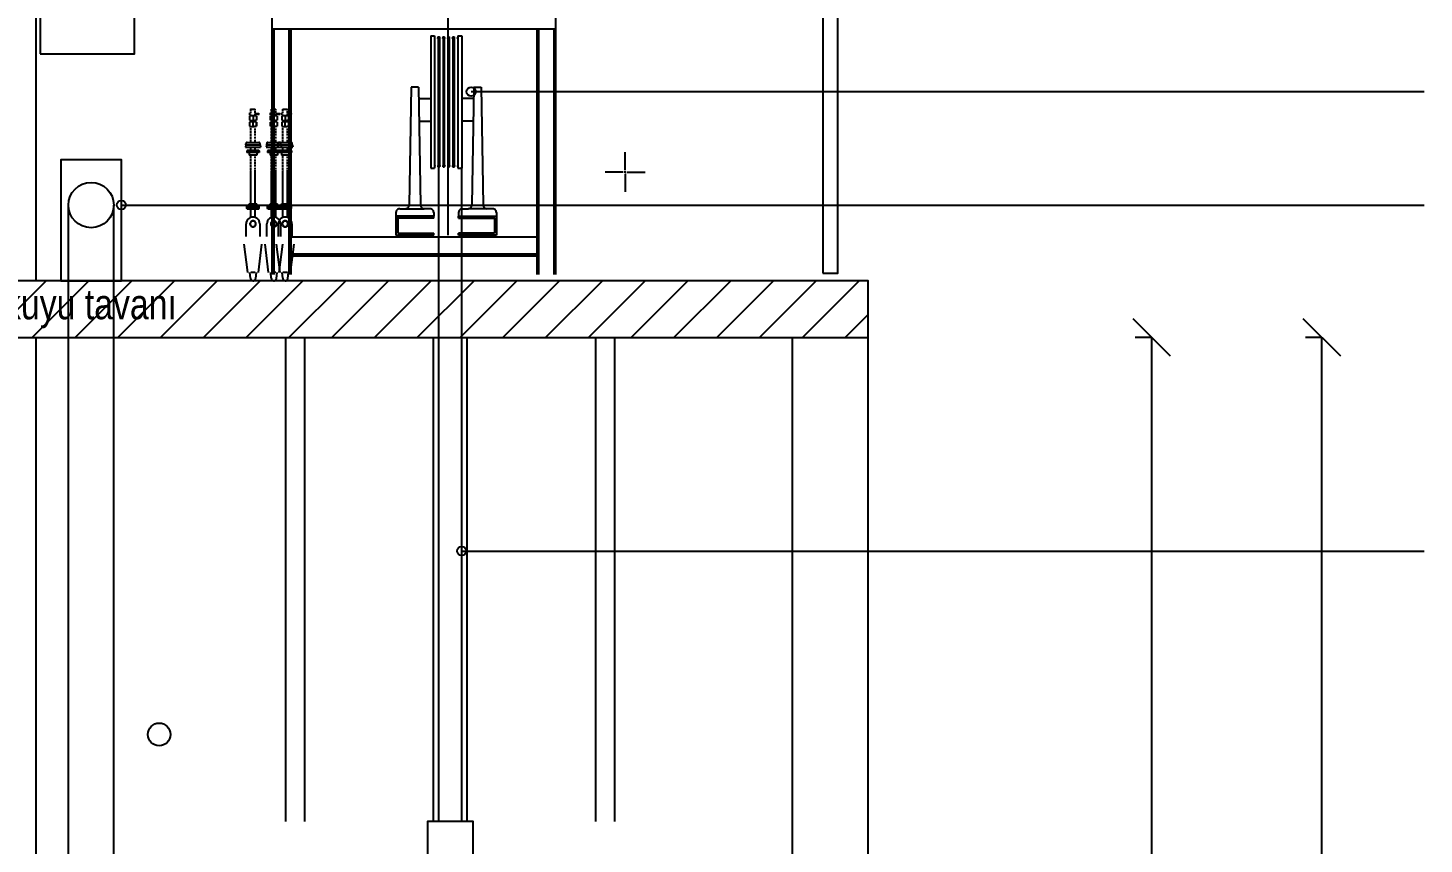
# Model space of a CAD drawing. Header units: centimetres. Extents: x 0 to 14595, y -30 to 2970.
# Drawn here: x 9807.8 to 10177, y 2121 to 2336.9 of the extents above; entities that cross this region are included whole.
import ezdxf
from ezdxf.enums import TextEntityAlignment as Align

# ---------------------------------------------------------------- set-up
doc = ezdxf.new("R2010")
doc.units = ezdxf.units.CM
for name, color, linetype in [('ASN-DUVAR', 7, 'CONTINUOUS'), ('ASN-ELEKTRIK', 3, 'CONTINUOUS'), ('ASN-HALAT', 6, 'CONTINUOUS'), ('ASN-KAPI', 3, 'CONTINUOUS'), ('ASN-KOT', 2, 'CONTINUOUS'), ('ASN-MOTOR', 6, 'CONTINUOUS'), ('ASN-OLCU', 3, 'CONTINUOUS'), ('ASN-RAY', 1, 'CONTINUOUS'), ('ASN-TARAMA', 8, 'CONTINUOUS'), ('ASN-YAZI', 4, 'CONTINUOUS')]:
    doc.layers.add(name, color=color, linetype=linetype)
doc.styles.get("Standard").update_dxf_attribs({"font": 'arial.ttf', "width": 0.8})

msp = doc.modelspace()

# ---------------------------------------------------------------- linework, layer by layer
at = {"layer": 'ASN-DUVAR'}
for p, q in [((9810, 2270), (9810, 2490)), ((9810, 505), (9810, 2255)), ((10010, 2065), (10010, 2255)), ((10030, 2065), (10030, 2255))]:
    msp.add_line(p, q, dxfattribs=at)
msp.add_lwpolyline([(9790, 2255), (10030, 2255), (10030, 2270), (9790, 2270)], close=True, dxfattribs=at)
at = {"layer": 'ASN-ELEKTRIK'}
msp.add_lwpolyline([(9811, 2330), (9836, 2330), (9836, 2460), (9811, 2460)], close=True, dxfattribs=at)
at = {"layer": 'ASN-HALAT'}
for p, q in [((9916.5, 2127), (9916.5, 2300)), ((9922.5, 2127), (9922.5, 2300)), ((9818.5, 545), (9818.5, 2290)), ((9830.5, 545), (9830.5, 2290))]:
    msp.add_line(p, q, dxfattribs=at)
msp.add_lwpolyline([(9913.5, 2115), (9925.5, 2115), (9925.5, 2127), (9913.5, 2127)], close=True, dxfattribs=at)
at = {"layer": 'ASN-KAPI'}
msp.add_lwpolyline([(10018, 2272), (10022, 2272), (10022, 2468), (10018, 2468)], close=True, dxfattribs=at)
at = {"layer": 'ASN-MOTOR'}
for p, q in [((9918.8, 2352.48), (9918.8, 2282.01)), ((9872.42, 2271.61), (9872.42, 2341.61)), ((9947.42, 2271.61), (9947.42, 2341.61)), ((9872.42, 2336.61), (9947.42, 2336.61)), ((9872.92, 2271.61), (9872.92, 2336.61)), ((9876.92, 2271.61), (9876.92, 2336.61)), ((9877.42, 2271.61), (9877.42, 2336.61)), ((9914.3, 2334.78), (9914.3, 2299.78)), ((9914.3, 2334.78), (9915.3, 2334.78)), ((9915.3, 2334.78), (9915.3, 2299.78)), ((9915.3, 2334.48), (9915.37, 2334.37)), ((9915.4, 2334.08), (9915.4, 2334.26)), ((9916.2, 2334.08), (9916.2, 2334.26)), ((9916.3, 2334.48), (9916.23, 2334.37)), ((9916.3, 2334.48), (9916.3, 2300.08)), ((9916.3, 2334.48), (9916.6, 2334.48)), ((9916.6, 2334.48), (9916.6, 2300.08)), ((9916.6, 2334.48), (9916.67, 2334.37)), ((9916.7, 2334.08), (9916.7, 2334.26)), ((9917.5, 2334.08), (9917.5, 2334.26)), ((9917.6, 2334.48), (9917.53, 2334.37)), ((9917.6, 2334.48), (9917.6, 2300.08)), ((9917.6, 2334.48), (9917.9, 2334.48)), ((9917.9, 2334.48), (9917.9, 2300.08)), ((9917.9, 2334.48), (9917.97, 2334.37)), ((9918, 2334.08), (9918, 2334.26)), ((9918.8, 2334.08), (9918.8, 2334.26)), ((9918.9, 2334.48), (9918.83, 2334.37)), ((9918.9, 2334.48), (9918.9, 2300.08)), ((9918.9, 2334.48), (9919.2, 2334.48)), ((9919.2, 2300.08), (9919.2, 2334.48)), ((9919.2, 2334.48), (9919.2, 2300.08)), ((9919.2, 2334.48), (9919.27, 2334.37)), ((9919.3, 2334.08), (9919.3, 2334.26)), ((9920.1, 2334.08), (9920.1, 2334.26)), ((9920.2, 2334.48), (9920.13, 2334.37)), ((9920.2, 2334.48), (9920.2, 2300.08)), ((9920.2, 2334.48), (9920.5, 2334.48)), ((9920.5, 2334.48), (9920.5, 2300.08)), ((9920.5, 2334.48), (9920.57, 2334.37)), ((9920.6, 2334.08), (9920.6, 2334.26)), ((9921.4, 2334.08), (9921.4, 2334.26)), ((9921.5, 2334.48), (9921.43, 2334.37)), ((9921.5, 2334.78), (9921.5, 2299.78)), ((9921.5, 2334.78), (9922.5, 2334.78)), ((9922.5, 2334.78), (9922.5, 2299.78)), ((9942.42, 2271.61), (9942.42, 2336.61)), ((9942.92, 2271.61), (9942.92, 2336.61)), ((9946.92, 2271.61), (9946.92, 2336.61)), ((9909.17, 2321.22), (9908.63, 2290.03)), ((9911.06, 2321.22), (9909.17, 2321.22)), ((9911.06, 2321.22), (9911.59, 2290.03)), ((9925.74, 2321.22), (9925.2, 2290.03)), ((9925.74, 2321.22), (9927.63, 2321.22)), ((9927.63, 2321.22), (9928.17, 2290.03)), ((9866.7, 2315.29), (9866.6, 2315.23)), ((9866.6, 2315.23), (9866.7, 2315.18)), ((9866.7, 2315.29), (9866.7, 2315.33)), ((9866.7, 2315.33), (9867.9, 2315.33)), ((9866.7, 2315.29), (9866.7, 2315.18)), ((9866.7, 2315.09), (9866.7, 2315.18)), ((9866.7, 2314.89), (9866.7, 2314.98)), ((9867.9, 2315.19), (9867.9, 2315.33)), ((9867.9, 2314.99), (9867.9, 2315.07)), ((9872.19, 2315.29), (9872.09, 2315.23)), ((9872.09, 2315.23), (9872.19, 2315.18)), ((9872.19, 2315.29), (9872.19, 2315.33)), ((9872.19, 2315.33), (9873.39, 2315.33)), ((9872.19, 2315.29), (9872.19, 2315.18)), ((9872.19, 2315.09), (9872.19, 2315.18)), ((9872.19, 2314.89), (9872.19, 2314.98)), ((9873.39, 2315.19), (9873.39, 2315.33)), ((9873.39, 2314.99), (9873.39, 2315.07)), ((9875.22, 2315.29), (9875.12, 2315.23)), ((9875.12, 2315.23), (9875.22, 2315.18)), ((9875.22, 2315.29), (9875.22, 2315.33)), ((9875.22, 2315.33), (9876.42, 2315.33)), ((9875.22, 2315.29), (9875.22, 2315.18)), ((9875.22, 2315.09), (9875.22, 2315.18)), ((9875.22, 2314.89), (9875.22, 2314.98)), ((9876.42, 2315.19), (9876.42, 2315.33)), ((9876.42, 2314.99), (9876.42, 2315.07)), ((9911.35, 2318.22), (9914.3, 2318.22)), ((9925.45, 2318.22), (9922.5, 2318.22)), ((9866.19, 2314.22), (9866.63, 2314.22)), ((9866.19, 2314.22), (9866.63, 2314.22)), ((9866.19, 2314.22), (9866.62, 2314.22)), ((9866.19, 2314.04), (9866.62, 2314.04)), ((9866.38, 2311.92), (9866.38, 2310.86)), ((9866.4, 2313.52), (9866.4, 2312.46)), ((9866.88, 2313.6), (9866.41, 2313.6)), ((9866.41, 2313.6), (9866.41, 2313.6)), ((9866.41, 2313.6), (9866.41, 2313.6)), ((9866.41, 2312.38), (9866.41, 2312.38)), ((9866.41, 2312.38), (9866.88, 2312.38)), ((9866.41, 2312.38), (9866.41, 2312.38)), ((9866.81, 2312), (9866.41, 2312)), ((9866.41, 2312), (9866.41, 2312)), ((9866.42, 2313.52), (9866.42, 2312.46)), ((9866.7, 2314.69), (9866.7, 2314.78)), ((9866.7, 2314.49), (9866.7, 2314.58)), ((9866.7, 2314.29), (9866.7, 2314.38)), ((9866.7, 2313.89), (9866.7, 2313.98)), ((9866.7, 2313.69), (9866.7, 2313.78)), ((9866.7, 2312.29), (9866.7, 2312.38)), ((9866.7, 2312.09), (9866.7, 2312.18)), ((9867.71, 2312), (9866.81, 2312)), ((9867.78, 2313.6), (9866.88, 2313.6)), ((9866.88, 2312.38), (9867.78, 2312.38)), ((9867.24, 2311.92), (9867.24, 2310.86)), ((9867.34, 2313.52), (9867.34, 2312.46)), ((9868.21, 2312), (9867.71, 2312)), ((9868.21, 2313.6), (9867.78, 2313.6)), ((9868.21, 2312.38), (9867.78, 2312.38)), ((9867.89, 2314.22), (9868.63, 2314.22)), ((9867.89, 2314.22), (9868.88, 2314.22)), ((9867.9, 2314.79), (9867.9, 2314.87)), ((9867.9, 2314.59), (9867.9, 2314.67)), ((9867.9, 2314.39), (9867.9, 2314.47)), ((9867.9, 2314.22), (9867.9, 2314.27)), ((9867.9, 2314.22), (9868.66, 2314.22)), ((9867.9, 2313.99), (9867.9, 2314.04)), ((9867.9, 2314.04), (9868.91, 2314.04)), ((9867.9, 2313.79), (9867.9, 2313.87)), ((9867.9, 2313.6), (9867.9, 2313.67)), ((9867.9, 2312.19), (9867.9, 2312.27)), ((9867.9, 2312), (9867.9, 2312.07)), ((9868.18, 2311.92), (9868.18, 2310.86)), ((9868.21, 2313.6), (9868.21, 2313.6)), ((9868.21, 2312.38), (9868.21, 2312.38)), ((9868.21, 2312), (9868.21, 2312)), ((9868.21, 2312), (9868.21, 2312)), ((9868.22, 2313.52), (9868.22, 2312.46)), ((9868.24, 2311.92), (9868.24, 2310.86)), ((9868.94, 2314.05), (9868.94, 2314.2)), ((9871.69, 2314.22), (9872.12, 2314.22)), ((9871.69, 2314.22), (9872.12, 2314.22)), ((9871.69, 2314.22), (9872.12, 2314.22)), ((9871.69, 2314.04), (9872.11, 2314.04)), ((9871.87, 2311.92), (9871.87, 2310.86)), ((9871.89, 2313.52), (9871.89, 2312.46)), ((9871.91, 2312), (9871.9, 2312)), ((9872.37, 2313.6), (9871.91, 2313.6)), ((9871.91, 2313.6), (9871.91, 2313.6)), ((9871.91, 2313.6), (9871.91, 2313.6)), ((9871.91, 2312.38), (9871.91, 2312.38)), ((9871.91, 2312.38), (9872.37, 2312.38)), ((9871.91, 2312.38), (9871.91, 2312.38)), ((9872.31, 2312), (9871.91, 2312)), ((9871.92, 2313.52), (9871.92, 2312.46)), ((9872.19, 2314.69), (9872.19, 2314.78)), ((9872.19, 2314.49), (9872.19, 2314.58)), ((9872.19, 2314.29), (9872.19, 2314.38)), ((9872.19, 2313.89), (9872.19, 2313.98)), ((9872.19, 2313.69), (9872.19, 2313.78)), ((9872.19, 2312.29), (9872.19, 2312.38)), ((9872.19, 2312.09), (9872.19, 2312.18)), ((9873.2, 2312), (9872.31, 2312)), ((9873.27, 2313.6), (9872.37, 2313.6)), ((9872.37, 2312.38), (9873.27, 2312.38)), ((9872.74, 2311.92), (9872.74, 2310.86)), ((9872.83, 2313.52), (9872.83, 2312.46)), ((9873.7, 2312), (9873.2, 2312)), ((9873.71, 2313.6), (9873.27, 2313.6)), ((9873.71, 2312.38), (9873.27, 2312.38)), ((9873.39, 2314.79), (9873.39, 2314.87)), ((9873.39, 2314.59), (9873.39, 2314.67)), ((9873.39, 2314.39), (9873.39, 2314.47)), ((9873.39, 2314.22), (9873.39, 2314.27)), ((9873.39, 2314.22), (9874.12, 2314.22)), ((9873.39, 2314.22), (9874.37, 2314.22)), ((9873.39, 2314.22), (9874.15, 2314.22)), ((9873.39, 2313.99), (9873.39, 2314.04)), ((9873.39, 2314.04), (9874.4, 2314.04)), ((9873.39, 2313.79), (9873.39, 2313.87)), ((9873.39, 2313.6), (9873.39, 2313.67)), ((9873.39, 2312.19), (9873.39, 2312.27)), ((9873.39, 2312), (9873.39, 2312.07)), ((9873.67, 2311.92), (9873.67, 2310.86)), ((9873.71, 2312), (9873.7, 2312)), ((9873.71, 2313.6), (9873.71, 2313.6)), ((9873.71, 2312.38), (9873.71, 2312.38)), ((9873.71, 2312), (9873.71, 2312)), ((9873.72, 2313.52), (9873.72, 2312.46)), ((9873.74, 2311.92), (9873.74, 2310.86)), ((9874.44, 2314.05), (9874.44, 2314.2)), ((9874.71, 2314.22), (9875.15, 2314.22)), ((9874.71, 2314.22), (9875.15, 2314.22)), ((9874.71, 2314.22), (9875.14, 2314.22)), ((9874.71, 2314.04), (9875.13, 2314.04)), ((9874.9, 2311.92), (9874.9, 2310.86)), ((9874.92, 2313.52), (9874.92, 2312.46)), ((9875.4, 2313.6), (9874.93, 2313.6)), ((9874.93, 2313.6), (9874.93, 2313.6)), ((9874.93, 2313.6), (9874.93, 2313.6)), ((9874.93, 2312.38), (9874.93, 2312.38)), ((9874.93, 2312.38), (9875.4, 2312.38)), ((9874.93, 2312.38), (9874.93, 2312.38)), ((9875.33, 2312), (9874.93, 2312)), ((9874.93, 2312), (9874.93, 2312)), ((9874.94, 2313.52), (9874.94, 2312.46)), ((9875.22, 2314.69), (9875.22, 2314.78)), ((9875.22, 2314.49), (9875.22, 2314.58)), ((9875.22, 2314.29), (9875.22, 2314.38)), ((9875.22, 2313.89), (9875.22, 2313.98)), ((9875.22, 2313.69), (9875.22, 2313.78)), ((9875.22, 2312.29), (9875.22, 2312.38)), ((9875.22, 2312.09), (9875.22, 2312.18)), ((9876.23, 2312), (9875.33, 2312)), ((9876.3, 2313.6), (9875.4, 2313.6)), ((9875.4, 2312.38), (9876.3, 2312.38)), ((9875.76, 2311.92), (9875.76, 2310.86)), ((9875.85, 2313.52), (9875.85, 2312.46)), ((9876.73, 2312), (9876.23, 2312)), ((9876.73, 2313.6), (9876.3, 2313.6)), ((9876.73, 2312.38), (9876.3, 2312.38)), ((9876.41, 2314.22), (9877.15, 2314.22)), ((9876.41, 2314.22), (9877.4, 2314.22)), ((9876.41, 2314.22), (9877.17, 2314.22)), ((9876.41, 2314.04), (9877.42, 2314.04)), ((9876.42, 2314.79), (9876.42, 2314.87)), ((9876.42, 2314.59), (9876.42, 2314.67)), ((9876.42, 2314.39), (9876.42, 2314.47)), ((9876.42, 2314.22), (9876.42, 2314.27)), ((9876.42, 2313.99), (9876.42, 2314.04)), ((9876.42, 2313.79), (9876.42, 2313.87)), ((9876.42, 2313.6), (9876.42, 2313.67)), ((9876.42, 2312.19), (9876.42, 2312.27)), ((9876.42, 2312), (9876.42, 2312.07)), ((9876.69, 2311.92), (9876.69, 2310.86)), ((9876.73, 2313.6), (9876.73, 2313.6)), ((9876.73, 2312.38), (9876.73, 2312.38)), ((9876.73, 2312), (9876.73, 2312)), ((9876.73, 2312), (9876.73, 2312)), ((9876.74, 2313.52), (9876.74, 2312.46)), ((9876.76, 2311.92), (9876.76, 2310.86)), ((9877.46, 2314.05), (9877.46, 2314.2)), ((9911.45, 2312.22), (9914.3, 2312.22)), ((9925.34, 2312.22), (9922.5, 2312.22)), ((9866.41, 2310.78), (9866.81, 2310.78)), ((9866.41, 2310.78), (9866.41, 2310.78)), ((9866.7, 2310.69), (9866.7, 2310.78)), ((9866.7, 2310.49), (9866.7, 2310.58)), ((9866.7, 2310.29), (9866.7, 2310.38)), ((9866.7, 2310.09), (9866.7, 2310.18)), ((9866.7, 2309.89), (9866.7, 2309.98)), ((9866.7, 2309.69), (9866.7, 2309.78)), ((9866.7, 2309.49), (9866.7, 2309.58)), ((9866.7, 2309.29), (9866.7, 2309.38)), ((9866.7, 2309.09), (9866.7, 2309.18)), ((9866.7, 2308.89), (9866.7, 2308.98)), ((9866.7, 2308.69), (9866.7, 2308.78)), ((9866.7, 2308.49), (9866.7, 2308.58)), ((9866.7, 2308.29), (9866.7, 2308.38)), ((9866.7, 2308.09), (9866.7, 2308.18)), ((9866.7, 2307.89), (9866.7, 2307.98)), ((9866.7, 2307.69), (9866.7, 2307.78)), ((9866.7, 2307.49), (9866.7, 2307.58)), ((9866.81, 2310.78), (9867.71, 2310.78)), ((9868.21, 2310.78), (9867.71, 2310.78)), ((9867.9, 2310.59), (9867.9, 2310.67)), ((9867.9, 2310.39), (9867.9, 2310.47)), ((9867.9, 2310.19), (9867.9, 2310.27)), ((9867.9, 2309.99), (9867.9, 2310.07)), ((9867.9, 2309.79), (9867.9, 2309.87)), ((9867.9, 2309.59), (9867.9, 2309.67)), ((9867.9, 2309.39), (9867.9, 2309.47)), ((9867.9, 2309.19), (9867.9, 2309.27)), ((9867.9, 2308.99), (9867.9, 2309.07)), ((9867.9, 2308.79), (9867.9, 2308.87)), ((9867.9, 2308.59), (9867.9, 2308.67)), ((9867.9, 2308.39), (9867.9, 2308.47)), ((9867.9, 2308.19), (9867.9, 2308.27)), ((9867.9, 2307.99), (9867.9, 2308.07)), ((9867.9, 2307.79), (9867.9, 2307.87)), ((9867.9, 2307.59), (9867.9, 2307.67)), ((9868.21, 2310.78), (9868.21, 2310.78)), ((9868.21, 2310.78), (9868.21, 2310.78)), ((9871.91, 2310.78), (9871.9, 2310.78)), ((9871.91, 2310.78), (9872.31, 2310.78)), ((9872.19, 2310.69), (9872.19, 2310.78)), ((9872.19, 2310.49), (9872.19, 2310.58)), ((9872.19, 2310.29), (9872.19, 2310.38)), ((9872.19, 2310.09), (9872.19, 2310.18)), ((9872.19, 2309.89), (9872.19, 2309.98)), ((9872.19, 2309.69), (9872.19, 2309.78)), ((9872.19, 2309.49), (9872.19, 2309.58)), ((9872.19, 2309.29), (9872.19, 2309.38)), ((9872.19, 2309.09), (9872.19, 2309.18)), ((9872.19, 2308.89), (9872.19, 2308.98)), ((9872.19, 2308.69), (9872.19, 2308.78)), ((9872.19, 2308.49), (9872.19, 2308.58)), ((9872.19, 2308.29), (9872.19, 2308.38)), ((9872.19, 2308.09), (9872.19, 2308.18)), ((9872.19, 2307.89), (9872.19, 2307.98)), ((9872.19, 2307.69), (9872.19, 2307.78)), ((9872.19, 2307.49), (9872.19, 2307.58)), ((9872.31, 2310.78), (9873.2, 2310.78)), ((9873.7, 2310.78), (9873.2, 2310.78)), ((9873.39, 2310.59), (9873.39, 2310.67)), ((9873.39, 2310.39), (9873.39, 2310.47)), ((9873.39, 2310.19), (9873.39, 2310.27)), ((9873.39, 2309.99), (9873.39, 2310.07)), ((9873.39, 2309.79), (9873.39, 2309.87)), ((9873.39, 2309.59), (9873.39, 2309.67)), ((9873.39, 2309.39), (9873.39, 2309.47)), ((9873.39, 2309.19), (9873.39, 2309.27)), ((9873.39, 2308.99), (9873.39, 2309.07)), ((9873.39, 2308.79), (9873.39, 2308.87)), ((9873.39, 2308.59), (9873.39, 2308.67)), ((9873.39, 2308.39), (9873.39, 2308.47)), ((9873.39, 2308.19), (9873.39, 2308.27)), ((9873.39, 2307.99), (9873.39, 2308.07)), ((9873.39, 2307.79), (9873.39, 2307.87)), ((9873.39, 2307.59), (9873.39, 2307.67)), ((9873.7, 2310.78), (9873.71, 2310.78)), ((9873.71, 2310.78), (9873.71, 2310.78)), ((9874.93, 2310.78), (9875.33, 2310.78)), ((9874.93, 2310.78), (9874.93, 2310.78)), ((9875.22, 2310.69), (9875.22, 2310.78)), ((9875.22, 2310.49), (9875.22, 2310.58)), ((9875.22, 2310.29), (9875.22, 2310.38)), ((9875.22, 2310.09), (9875.22, 2310.18)), ((9875.22, 2309.89), (9875.22, 2309.98)), ((9875.22, 2309.69), (9875.22, 2309.78)), ((9875.22, 2309.49), (9875.22, 2309.58)), ((9875.22, 2309.29), (9875.22, 2309.38)), ((9875.22, 2309.09), (9875.22, 2309.18)), ((9875.22, 2308.89), (9875.22, 2308.98)), ((9875.22, 2308.69), (9875.22, 2308.78)), ((9875.22, 2308.49), (9875.22, 2308.58)), ((9875.22, 2308.29), (9875.22, 2308.38)), ((9875.22, 2308.09), (9875.22, 2308.18)), ((9875.22, 2307.89), (9875.22, 2307.98)), ((9875.22, 2307.69), (9875.22, 2307.78)), ((9875.22, 2307.49), (9875.22, 2307.58)), ((9875.33, 2310.78), (9876.23, 2310.78)), ((9876.73, 2310.78), (9876.23, 2310.78)), ((9876.42, 2310.59), (9876.42, 2310.67)), ((9876.42, 2310.39), (9876.42, 2310.47)), ((9876.42, 2310.19), (9876.42, 2310.27)), ((9876.42, 2309.99), (9876.42, 2310.07)), ((9876.42, 2309.79), (9876.42, 2309.87)), ((9876.42, 2309.59), (9876.42, 2309.67)), ((9876.42, 2309.39), (9876.42, 2309.47)), ((9876.42, 2309.19), (9876.42, 2309.27)), ((9876.42, 2308.99), (9876.42, 2309.07)), ((9876.42, 2308.79), (9876.42, 2308.87)), ((9876.42, 2308.59), (9876.42, 2308.67)), ((9876.42, 2308.39), (9876.42, 2308.47)), ((9876.42, 2308.19), (9876.42, 2308.27)), ((9876.42, 2307.99), (9876.42, 2308.07)), ((9876.42, 2307.79), (9876.42, 2307.87)), ((9876.42, 2307.59), (9876.42, 2307.67)), ((9876.73, 2310.78), (9876.73, 2310.78)), ((9876.73, 2310.78), (9876.73, 2310.78)), ((9865.44, 2305.93), (9865.31, 2305.28)), ((9865.31, 2305.28), (9869.15, 2305.28)), ((9865.44, 2305.93), (9865.44, 2306.23)), ((9865.44, 2305.93), (9869.03, 2305.93)), ((9865.76, 2304.47), (9865.66, 2304.37)), ((9865.7, 2304.37), (9865.66, 2304.37)), ((9865.66, 2304.37), (9865.66, 2303.87)), ((9865.7, 2303.87), (9865.66, 2303.87)), ((9868.96, 2304.37), (9865.7, 2304.37)), ((9868.96, 2303.87), (9865.7, 2303.87)), ((9865.8, 2304.47), (9865.76, 2304.47)), ((9865.79, 2306.58), (9868.71, 2306.58)), ((9868.86, 2304.47), (9865.8, 2304.47)), ((9866.31, 2303.87), (9866.31, 2303.22)), ((9866.7, 2307.29), (9866.7, 2307.38)), ((9866.7, 2307.09), (9866.7, 2307.18)), ((9866.7, 2306.89), (9866.7, 2306.98)), ((9866.7, 2306.69), (9866.7, 2306.78)), ((9866.7, 2305.09), (9866.7, 2305.18)), ((9866.7, 2304.89), (9866.7, 2304.98)), ((9866.7, 2304.69), (9866.7, 2304.78)), ((9866.7, 2304.49), (9866.7, 2304.58)), ((9867.9, 2307.39), (9867.9, 2307.47)), ((9867.9, 2307.19), (9867.9, 2307.27)), ((9867.9, 2306.99), (9867.9, 2307.07)), ((9867.9, 2306.79), (9867.9, 2306.87)), ((9867.9, 2306.59), (9867.9, 2306.67)), ((9867.9, 2305.19), (9867.9, 2305.27)), ((9867.9, 2304.99), (9867.9, 2305.07)), ((9867.9, 2304.79), (9867.9, 2304.87)), ((9867.9, 2304.59), (9867.9, 2304.67)), ((9867.9, 2304.47), (9867.9, 2304.47)), ((9868.31, 2303.87), (9868.31, 2303.22)), ((9868.71, 2306.58), (9868.84, 2306.58)), ((9868.86, 2304.47), (9868.96, 2304.37)), ((9868.96, 2304.37), (9868.96, 2303.87)), ((9869.03, 2305.93), (9869.19, 2305.93)), ((9869.15, 2305.28), (9869.31, 2305.28)), ((9869.19, 2305.93), (9869.19, 2306.23)), ((9869.19, 2305.93), (9869.31, 2305.28)), ((9870.93, 2305.93), (9870.81, 2305.28)), ((9870.81, 2305.28), (9874.64, 2305.28)), ((9870.93, 2305.93), (9870.93, 2306.23)), ((9870.93, 2305.93), (9874.53, 2305.93)), ((9871.26, 2304.47), (9871.16, 2304.37)), ((9871.2, 2304.37), (9871.16, 2304.37)), ((9871.16, 2304.37), (9871.16, 2303.87)), ((9871.2, 2303.87), (9871.16, 2303.87)), ((9874.46, 2304.37), (9871.2, 2304.37)), ((9874.46, 2303.87), (9871.2, 2303.87)), ((9871.3, 2304.47), (9871.26, 2304.47)), ((9871.28, 2306.58), (9874.2, 2306.58)), ((9874.36, 2304.47), (9871.3, 2304.47)), ((9871.81, 2303.87), (9871.81, 2303.22)), ((9872.19, 2307.29), (9872.19, 2307.38)), ((9872.19, 2307.09), (9872.19, 2307.18)), ((9872.19, 2306.89), (9872.19, 2306.98)), ((9872.19, 2306.69), (9872.19, 2306.78)), ((9872.19, 2305.09), (9872.19, 2305.18)), ((9872.19, 2304.89), (9872.19, 2304.98)), ((9872.19, 2304.69), (9872.19, 2304.78)), ((9872.19, 2304.49), (9872.19, 2304.58)), ((9873.39, 2307.39), (9873.39, 2307.47)), ((9873.39, 2307.19), (9873.39, 2307.27)), ((9873.39, 2306.99), (9873.39, 2307.07)), ((9873.39, 2306.79), (9873.39, 2306.87)), ((9873.39, 2306.59), (9873.39, 2306.67)), ((9873.39, 2305.19), (9873.39, 2305.27)), ((9873.39, 2304.99), (9873.39, 2305.07)), ((9873.39, 2304.79), (9873.39, 2304.87)), ((9873.39, 2304.59), (9873.39, 2304.67)), ((9873.39, 2304.47), (9873.39, 2304.47)), ((9873.81, 2303.87), (9873.81, 2303.22)), ((9873.95, 2305.93), (9873.83, 2305.28)), ((9873.83, 2305.28), (9877.66, 2305.28)), ((9873.95, 2305.93), (9873.95, 2306.23)), ((9873.95, 2305.93), (9877.55, 2305.93)), ((9874.28, 2304.47), (9874.18, 2304.37)), ((9874.22, 2304.37), (9874.18, 2304.37)), ((9874.18, 2304.37), (9874.18, 2303.87)), ((9874.22, 2303.87), (9874.18, 2303.87)), ((9874.2, 2306.58), (9874.33, 2306.58)), ((9877.48, 2304.37), (9874.22, 2304.37)), ((9877.48, 2303.87), (9874.22, 2303.87)), ((9874.32, 2304.47), (9874.28, 2304.47)), ((9874.3, 2306.58), (9877.23, 2306.58)), ((9877.38, 2304.47), (9874.32, 2304.47)), ((9874.36, 2304.47), (9874.46, 2304.37)), ((9874.46, 2304.37), (9874.46, 2303.87)), ((9874.53, 2305.93), (9874.68, 2305.93)), ((9874.64, 2305.28), (9874.81, 2305.28)), ((9874.68, 2305.93), (9874.68, 2306.23)), ((9874.68, 2305.93), (9874.81, 2305.28)), ((9874.83, 2303.87), (9874.83, 2303.22)), ((9875.22, 2307.29), (9875.22, 2307.38)), ((9875.22, 2307.09), (9875.22, 2307.18)), ((9875.22, 2306.89), (9875.22, 2306.98)), ((9875.22, 2306.69), (9875.22, 2306.78)), ((9875.22, 2305.09), (9875.22, 2305.18)), ((9875.22, 2304.89), (9875.22, 2304.98)), ((9875.22, 2304.69), (9875.22, 2304.78)), ((9875.22, 2304.49), (9875.22, 2304.58)), ((9876.42, 2307.39), (9876.42, 2307.47)), ((9876.42, 2307.19), (9876.42, 2307.27)), ((9876.42, 2306.99), (9876.42, 2307.07)), ((9876.42, 2306.79), (9876.42, 2306.87)), ((9876.42, 2306.59), (9876.42, 2306.67)), ((9876.42, 2305.19), (9876.42, 2305.27)), ((9876.42, 2304.99), (9876.42, 2305.07)), ((9876.42, 2304.79), (9876.42, 2304.87)), ((9876.42, 2304.59), (9876.42, 2304.67)), ((9876.42, 2304.47), (9876.42, 2304.47)), ((9876.83, 2303.87), (9876.83, 2303.22)), ((9877.23, 2306.58), (9877.35, 2306.58)), ((9877.38, 2304.47), (9877.48, 2304.37)), ((9877.48, 2304.37), (9877.48, 2303.87)), ((9877.55, 2305.93), (9877.7, 2305.93)), ((9877.66, 2305.28), (9877.83, 2305.28)), ((9877.7, 2305.93), (9877.7, 2306.23)), ((9877.7, 2305.93), (9877.83, 2305.28)), ((9965.73, 2299.25), (9965.73, 2304)), ((9866.34, 2303.22), (9866.31, 2303.22)), ((9868.31, 2303.22), (9866.34, 2303.22)), ((9866.7, 2303.09), (9866.7, 2303.18)), ((9866.7, 2302.89), (9866.7, 2302.98)), ((9866.7, 2302.69), (9866.7, 2302.78)), ((9866.7, 2302.49), (9866.7, 2302.58)), ((9866.7, 2302.29), (9866.7, 2302.38)), ((9866.7, 2302.09), (9866.7, 2302.18)), ((9866.7, 2301.89), (9866.7, 2301.98)), ((9866.7, 2301.69), (9866.7, 2301.78)), ((9866.7, 2301.49), (9866.7, 2301.58)), ((9866.7, 2301.29), (9866.7, 2301.38)), ((9866.7, 2301.09), (9866.7, 2301.18)), ((9866.7, 2300.89), (9866.7, 2300.98)), ((9866.7, 2300.69), (9866.7, 2300.78)), ((9866.7, 2300.49), (9866.7, 2300.58)), ((9866.7, 2300.29), (9866.7, 2300.38)), ((9866.7, 2300.09), (9866.7, 2300.18)), ((9867.9, 2303.19), (9867.9, 2303.22)), ((9867.9, 2302.99), (9867.9, 2303.07)), ((9867.9, 2302.79), (9867.9, 2302.87)), ((9867.9, 2302.59), (9867.9, 2302.67)), ((9867.9, 2302.39), (9867.9, 2302.47)), ((9867.9, 2302.19), (9867.9, 2302.27)), ((9867.9, 2301.99), (9867.9, 2302.07)), ((9867.9, 2301.79), (9867.9, 2301.87)), ((9867.9, 2301.59), (9867.9, 2301.67)), ((9867.9, 2301.39), (9867.9, 2301.47)), ((9867.9, 2301.19), (9867.9, 2301.27)), ((9867.9, 2300.99), (9867.9, 2301.07)), ((9867.9, 2300.79), (9867.9, 2300.87)), ((9867.9, 2300.59), (9867.9, 2300.67)), ((9867.9, 2300.39), (9867.9, 2300.47)), ((9867.9, 2300.19), (9867.9, 2300.27)), ((9871.83, 2303.22), (9871.81, 2303.22)), ((9873.81, 2303.22), (9871.83, 2303.22)), ((9872.19, 2303.09), (9872.19, 2303.18)), ((9872.19, 2302.89), (9872.19, 2302.98)), ((9872.19, 2302.69), (9872.19, 2302.78)), ((9872.19, 2302.49), (9872.19, 2302.58)), ((9872.19, 2302.29), (9872.19, 2302.38)), ((9872.19, 2302.09), (9872.19, 2302.18)), ((9872.19, 2301.89), (9872.19, 2301.98)), ((9872.19, 2301.69), (9872.19, 2301.78)), ((9872.19, 2301.49), (9872.19, 2301.58)), ((9872.19, 2301.29), (9872.19, 2301.38)), ((9872.19, 2301.09), (9872.19, 2301.18)), ((9872.19, 2300.89), (9872.19, 2300.98)), ((9872.19, 2300.69), (9872.19, 2300.78)), ((9872.19, 2300.49), (9872.19, 2300.58)), ((9872.19, 2300.29), (9872.19, 2300.38)), ((9872.19, 2300.09), (9872.19, 2300.18)), ((9873.39, 2303.19), (9873.39, 2303.22)), ((9873.39, 2302.99), (9873.39, 2303.07)), ((9873.39, 2302.79), (9873.39, 2302.87)), ((9873.39, 2302.59), (9873.39, 2302.67)), ((9873.39, 2302.39), (9873.39, 2302.47)), ((9873.39, 2302.19), (9873.39, 2302.27)), ((9873.39, 2301.99), (9873.39, 2302.07)), ((9873.39, 2301.79), (9873.39, 2301.87)), ((9873.39, 2301.59), (9873.39, 2301.67)), ((9873.39, 2301.39), (9873.39, 2301.47)), ((9873.39, 2301.19), (9873.39, 2301.27)), ((9873.39, 2300.99), (9873.39, 2301.07)), ((9873.39, 2300.79), (9873.39, 2300.87)), ((9873.39, 2300.59), (9873.39, 2300.67)), ((9873.39, 2300.39), (9873.39, 2300.47)), ((9873.39, 2300.19), (9873.39, 2300.27)), ((9874.85, 2303.22), (9874.83, 2303.22)), ((9876.83, 2303.22), (9874.85, 2303.22)), ((9875.22, 2303.09), (9875.22, 2303.18)), ((9875.22, 2302.89), (9875.22, 2302.98)), ((9875.22, 2302.69), (9875.22, 2302.78)), ((9875.22, 2302.49), (9875.22, 2302.58)), ((9875.22, 2302.29), (9875.22, 2302.38)), ((9875.22, 2302.09), (9875.22, 2302.18)), ((9875.22, 2301.89), (9875.22, 2301.98)), ((9875.22, 2301.69), (9875.22, 2301.78)), ((9875.22, 2301.49), (9875.22, 2301.58)), ((9875.22, 2301.29), (9875.22, 2301.38)), ((9875.22, 2301.09), (9875.22, 2301.18)), ((9875.22, 2300.89), (9875.22, 2300.98)), ((9875.22, 2300.69), (9875.22, 2300.78)), ((9875.22, 2300.49), (9875.22, 2300.58)), ((9875.22, 2300.29), (9875.22, 2300.38)), ((9875.22, 2300.09), (9875.22, 2300.18)), ((9876.42, 2303.19), (9876.42, 2303.22)), ((9876.42, 2302.99), (9876.42, 2303.07)), ((9876.42, 2302.79), (9876.42, 2302.87)), ((9876.42, 2302.59), (9876.42, 2302.67)), ((9876.42, 2302.39), (9876.42, 2302.47)), ((9876.42, 2302.19), (9876.42, 2302.27)), ((9876.42, 2301.99), (9876.42, 2302.07)), ((9876.42, 2301.79), (9876.42, 2301.87)), ((9876.42, 2301.59), (9876.42, 2301.67)), ((9876.42, 2301.39), (9876.42, 2301.47)), ((9876.42, 2301.19), (9876.42, 2301.27)), ((9876.42, 2300.99), (9876.42, 2301.07)), ((9876.42, 2300.79), (9876.42, 2300.87)), ((9876.42, 2300.59), (9876.42, 2300.67)), ((9876.42, 2300.39), (9876.42, 2300.47)), ((9876.42, 2300.19), (9876.42, 2300.27)), ((9915.3, 2300.08), (9915.37, 2300.19)), ((9915.4, 2300.48), (9915.4, 2300.29)), ((9916.2, 2300.48), (9916.2, 2300.29)), ((9916.3, 2300.08), (9916.23, 2300.19)), ((9916.6, 2300.08), (9916.67, 2300.19)), ((9916.7, 2300.48), (9916.7, 2300.29)), ((9917.5, 2300.48), (9917.5, 2300.29)), ((9917.6, 2300.08), (9917.53, 2300.19)), ((9917.9, 2300.08), (9917.97, 2300.19)), ((9918, 2300.48), (9918, 2300.29)), ((9918.8, 2300.48), (9918.8, 2300.29)), ((9918.9, 2300.08), (9918.83, 2300.19)), ((9919.2, 2300.08), (9919.27, 2300.19)), ((9919.3, 2300.48), (9919.3, 2300.29)), ((9920.1, 2300.48), (9920.1, 2300.29)), ((9920.2, 2300.08), (9920.13, 2300.19)), ((9920.5, 2300.08), (9920.57, 2300.19)), ((9920.6, 2300.48), (9920.6, 2300.29)), ((9921.4, 2300.48), (9921.4, 2300.29)), ((9921.5, 2300.08), (9921.43, 2300.19)), ((9866.6, 2299.23), (9866.7, 2299.18)), ((9866.7, 2299.89), (9866.7, 2299.98)), ((9866.7, 2299.69), (9866.7, 2299.78)), ((9866.7, 2299.49), (9866.7, 2299.58)), ((9866.7, 2299.29), (9866.7, 2299.38)), ((9866.7, 2290.3), (9866.7, 2299.18)), ((9867.9, 2299.99), (9867.9, 2300.07)), ((9867.9, 2299.79), (9867.9, 2299.87)), ((9867.9, 2299.59), (9867.9, 2299.67)), ((9867.9, 2299.39), (9867.9, 2299.47)), ((9867.9, 2290.3), (9867.9, 2299.27)), ((9872.09, 2299.23), (9872.19, 2299.18)), ((9872.19, 2299.89), (9872.19, 2299.98)), ((9872.19, 2299.69), (9872.19, 2299.78)), ((9872.19, 2299.49), (9872.19, 2299.58)), ((9872.19, 2299.29), (9872.19, 2299.38)), ((9872.19, 2290.3), (9872.19, 2299.18)), ((9873.39, 2299.99), (9873.39, 2300.07)), ((9873.39, 2299.79), (9873.39, 2299.87)), ((9873.39, 2299.59), (9873.39, 2299.67)), ((9873.39, 2299.39), (9873.39, 2299.47)), ((9873.39, 2290.3), (9873.39, 2299.27)), ((9875.12, 2299.23), (9875.22, 2299.18)), ((9875.22, 2299.89), (9875.22, 2299.98)), ((9875.22, 2299.69), (9875.22, 2299.78)), ((9875.22, 2299.49), (9875.22, 2299.58)), ((9875.22, 2299.29), (9875.22, 2299.38)), ((9875.22, 2290.3), (9875.22, 2299.18)), ((9876.42, 2299.99), (9876.42, 2300.07)), ((9876.42, 2299.79), (9876.42, 2299.87)), ((9876.42, 2299.59), (9876.42, 2299.67)), ((9876.42, 2299.39), (9876.42, 2299.47)), ((9876.42, 2290.3), (9876.42, 2299.27)), ((9914.3, 2299.78), (9915.3, 2299.78)), ((9916.3, 2300.08), (9916.6, 2300.08)), ((9917.6, 2300.08), (9917.9, 2300.08)), ((9918.9, 2300.08), (9919.2, 2300.08)), ((9920.2, 2300.08), (9920.5, 2300.08)), ((9921.5, 2299.78), (9922.5, 2299.78)), ((9965.23, 2298.75), (9960.48, 2298.75)), ((9965.73, 2298.75), (9965.48, 2298.75)), ((9965.73, 2298.75), (9965.73, 2299)), ((9965.73, 2298.75), (9965.73, 2298.5)), ((9965.73, 2298.75), (9965.98, 2298.75)), ((9965.73, 2298.25), (9965.73, 2293.5)), ((9966.23, 2298.75), (9970.98, 2298.75)), ((9865.66, 2289.65), (9867.31, 2289.65)), ((9865.66, 2289.15), (9865.66, 2289.65)), ((9865.66, 2289.15), (9867.31, 2289.15)), ((9865.76, 2289.05), (9865.66, 2289.15)), ((9866.31, 2290.3), (9867.31, 2290.3)), ((9866.31, 2289.65), (9866.31, 2290.3)), ((9867.31, 2290.3), (9868.31, 2290.3)), ((9867.31, 2289.65), (9868.96, 2289.65)), ((9867.31, 2289.15), (9868.96, 2289.15)), ((9868.31, 2289.65), (9868.31, 2290.3)), ((9868.86, 2289.05), (9868.96, 2289.15)), ((9868.96, 2289.15), (9868.96, 2289.65)), ((9871.16, 2289.65), (9872.81, 2289.65)), ((9871.16, 2289.15), (9871.16, 2289.65)), ((9871.16, 2289.15), (9872.81, 2289.15)), ((9871.26, 2289.05), (9871.16, 2289.15)), ((9871.81, 2290.3), (9872.81, 2290.3)), ((9871.81, 2289.65), (9871.81, 2290.3)), ((9872.81, 2290.3), (9873.81, 2290.3)), ((9872.81, 2289.65), (9874.46, 2289.65)), ((9872.81, 2289.15), (9874.46, 2289.15)), ((9873.81, 2289.65), (9873.81, 2290.3)), ((9874.18, 2289.65), (9875.83, 2289.65)), ((9874.18, 2289.15), (9874.18, 2289.65)), ((9874.18, 2289.15), (9875.83, 2289.15)), ((9874.28, 2289.05), (9874.18, 2289.15)), ((9874.36, 2289.05), (9874.46, 2289.15)), ((9874.46, 2289.15), (9874.46, 2289.65)), ((9874.83, 2290.3), (9875.83, 2290.3)), ((9874.83, 2289.65), (9874.83, 2290.3)), ((9875.83, 2290.3), (9876.83, 2290.3)), ((9875.83, 2289.65), (9877.48, 2289.65)), ((9875.83, 2289.15), (9877.48, 2289.15)), ((9876.83, 2289.65), (9876.83, 2290.3)), ((9877.38, 2289.05), (9877.48, 2289.15)), ((9877.48, 2289.15), (9877.48, 2289.65)), ((9865.76, 2289.05), (9867.31, 2289.05)), ((9866.7, 2286.73), (9866.7, 2289.05)), ((9867.31, 2289.05), (9868.86, 2289.05)), ((9867.9, 2286.73), (9867.9, 2289.05)), ((9871.26, 2289.05), (9872.81, 2289.05)), ((9872.19, 2286.73), (9872.19, 2289.05)), ((9872.81, 2289.05), (9874.36, 2289.05)), ((9873.39, 2286.73), (9873.39, 2289.05)), ((9874.28, 2289.05), (9875.83, 2289.05)), ((9875.22, 2286.73), (9875.22, 2289.05)), ((9875.83, 2289.05), (9877.38, 2289.05)), ((9876.42, 2286.73), (9876.42, 2289.05)), ((9905.11, 2288.05), (9905.11, 2287.05)), ((9915.11, 2287.05), (9905.11, 2287.05)), ((9905.11, 2287.05), (9905.11, 2282.05)), ((9905.61, 2286.55), (9905.61, 2287.05)), ((9905.61, 2286.55), (9905.61, 2282.55)), ((9915.11, 2286.55), (9905.61, 2286.55)), ((9906.11, 2289.05), (9907.63, 2289.05)), ((9907.63, 2289.05), (9912.59, 2289.05)), ((9914.11, 2289.05), (9912.59, 2289.05)), ((9915.11, 2288.05), (9915.11, 2287.05)), ((9915.11, 2286.55), (9915.11, 2287.05)), ((9921.68, 2288.05), (9921.68, 2287.05)), ((9921.68, 2286.55), (9921.68, 2287.05)), ((9921.68, 2287.05), (9931.68, 2287.05)), ((9921.68, 2286.55), (9931.18, 2286.55)), ((9922.68, 2289.05), (9924.2, 2289.05)), ((9929.17, 2289.05), (9924.2, 2289.05)), ((9930.68, 2289.05), (9929.17, 2289.05)), ((9931.18, 2286.55), (9931.18, 2287.05)), ((9931.18, 2286.55), (9931.18, 2282.55)), ((9931.68, 2288.05), (9931.68, 2287.05)), ((9931.68, 2287.05), (9931.68, 2282.05)), ((9865.5, 2281.65), (9865.5, 2285.03)), ((9869.1, 2285.03), (9869.1, 2281.65)), ((9870.99, 2281.65), (9870.99, 2285.03)), ((9874.02, 2281.65), (9874.02, 2285.03)), ((9874.59, 2285.03), (9874.59, 2281.65)), ((9877.62, 2285.03), (9877.62, 2281.65)), ((9905.11, 2282.05), (9915.11, 2282.05)), ((9905.61, 2282.55), (9915.11, 2282.55)), ((9915.11, 2282.05), (9915.11, 2282.55)), ((9921.68, 2282.05), (9921.68, 2282.55)), ((9931.18, 2282.55), (9921.68, 2282.55)), ((9931.68, 2282.05), (9921.68, 2282.05)), ((9865.95, 2272.13), (9865, 2279.63)), ((9869.6, 2279.63), (9868.65, 2272.13)), ((9871.44, 2272.13), (9870.49, 2279.63)), ((9874.47, 2272.13), (9873.52, 2279.63)), ((9875.09, 2279.63), (9874.14, 2272.13)), ((9878.12, 2279.63), (9877.17, 2272.13)), ((9877.42, 2281.61), (9942.42, 2281.61)), ((9877.42, 2277.11), (9942.42, 2277.11)), ((9877.42, 2276.61), (9942.42, 2276.61)), ((9866.65, 2270.63), (9866.5, 2272.13)), ((9867.89, 2272.13), (9866.71, 2272.13)), ((9868.04, 2270.62), (9868.22, 2272.13)), ((9872.14, 2270.63), (9872, 2272.13)), ((9873.39, 2272.13), (9872.2, 2272.13)), ((9873.54, 2270.62), (9873.71, 2272.13)), ((9875.16, 2270.63), (9875.02, 2272.13)), ((9876.41, 2272.13), (9875.22, 2272.13)), ((9876.56, 2270.62), (9876.73, 2272.13))]:
    msp.add_line(p, q, dxfattribs=at)
for points in [[(9915.4, 2334.26), (9915.4, 2334.29), (9915.39, 2334.32), (9915.38, 2334.34), (9915.37, 2334.37)], [(9916.23, 2334.37), (9916.21, 2334.34), (9916.21, 2334.32), (9916.2, 2334.29), (9916.2, 2334.26)], [(9916.7, 2334.26), (9916.7, 2334.29), (9916.69, 2334.32), (9916.68, 2334.34), (9916.67, 2334.37)], [(9917.53, 2334.37), (9917.51, 2334.34), (9917.51, 2334.32), (9917.5, 2334.29), (9917.5, 2334.26)], [(9918, 2334.26), (9918, 2334.29), (9917.99, 2334.32), (9917.98, 2334.34), (9917.97, 2334.37)], [(9918.83, 2334.37), (9918.81, 2334.34), (9918.81, 2334.32), (9918.8, 2334.29), (9918.8, 2334.26)], [(9919.3, 2334.26), (9919.3, 2334.29), (9919.29, 2334.32), (9919.28, 2334.34), (9919.27, 2334.37)], [(9920.13, 2334.37), (9920.11, 2334.34), (9920.11, 2334.32), (9920.1, 2334.29), (9920.1, 2334.26)], [(9920.6, 2334.26), (9920.6, 2334.29), (9920.59, 2334.32), (9920.58, 2334.34), (9920.57, 2334.37)], [(9921.43, 2334.37), (9921.41, 2334.34), (9921.41, 2334.32), (9921.4, 2334.29), (9921.4, 2334.26)], [(9865.79, 2306.58), (9865.71, 2306.58), (9865.64, 2306.55), (9865.57, 2306.51), (9865.51, 2306.45), (9865.47, 2306.39), (9865.45, 2306.31), (9865.44, 2306.23)], [(9869.19, 2306.23), (9869.18, 2306.31), (9869.15, 2306.39), (9869.11, 2306.45), (9869.06, 2306.51), (9868.99, 2306.55), (9868.91, 2306.58), (9868.84, 2306.58)], [(9871.28, 2306.58), (9871.2, 2306.58), (9871.13, 2306.55), (9871.06, 2306.51), (9871.01, 2306.45), (9870.97, 2306.39), (9870.94, 2306.31), (9870.93, 2306.23)], [(9874.3, 2306.58), (9874.23, 2306.58), (9874.15, 2306.55), (9874.09, 2306.51), (9874.03, 2306.45), (9873.99, 2306.39), (9873.96, 2306.31), (9873.95, 2306.23)], [(9874.68, 2306.23), (9874.67, 2306.31), (9874.65, 2306.39), (9874.6, 2306.45), (9874.55, 2306.51), (9874.48, 2306.55), (9874.41, 2306.58), (9874.33, 2306.58)], [(9877.7, 2306.23), (9877.69, 2306.31), (9877.67, 2306.39), (9877.63, 2306.45), (9877.57, 2306.51), (9877.51, 2306.55), (9877.43, 2306.58), (9877.35, 2306.58)], [(9915.37, 2300.19), (9915.38, 2300.21), (9915.39, 2300.24), (9915.4, 2300.27), (9915.4, 2300.29)], [(9916.2, 2300.29), (9916.2, 2300.27), (9916.21, 2300.24), (9916.21, 2300.21), (9916.23, 2300.19)], [(9916.67, 2300.19), (9916.68, 2300.21), (9916.69, 2300.24), (9916.7, 2300.27), (9916.7, 2300.29)], [(9917.5, 2300.29), (9917.5, 2300.27), (9917.51, 2300.24), (9917.51, 2300.21), (9917.53, 2300.19)], [(9917.97, 2300.19), (9917.98, 2300.21), (9917.99, 2300.24), (9918, 2300.27), (9918, 2300.29)], [(9918.8, 2300.29), (9918.8, 2300.27), (9918.81, 2300.24), (9918.81, 2300.21), (9918.83, 2300.19)], [(9919.27, 2300.19), (9919.28, 2300.21), (9919.29, 2300.24), (9919.3, 2300.27), (9919.3, 2300.29)], [(9920.1, 2300.29), (9920.1, 2300.27), (9920.11, 2300.24), (9920.11, 2300.21), (9920.13, 2300.19)], [(9920.57, 2300.19), (9920.58, 2300.21), (9920.59, 2300.24), (9920.6, 2300.27), (9920.6, 2300.29)], [(9921.4, 2300.29), (9921.4, 2300.27), (9921.41, 2300.24), (9921.41, 2300.21), (9921.43, 2300.19)], [(9907.63, 2289.05), (9907.85, 2289.08), (9908.06, 2289.15), (9908.25, 2289.27), (9908.4, 2289.42), (9908.52, 2289.61), (9908.6, 2289.81), (9908.63, 2290.03)], [(9911.59, 2290.03), (9911.62, 2289.81), (9911.7, 2289.61), (9911.82, 2289.42), (9911.98, 2289.27), (9912.16, 2289.15), (9912.37, 2289.08), (9912.59, 2289.05)], [(9924.2, 2289.05), (9924.42, 2289.08), (9924.63, 2289.15), (9924.82, 2289.27), (9924.98, 2289.42), (9925.1, 2289.61), (9925.17, 2289.81), (9925.2, 2290.03)], [(9928.17, 2290.03), (9928.2, 2289.81), (9928.27, 2289.61), (9928.39, 2289.42), (9928.55, 2289.27), (9928.74, 2289.15), (9928.95, 2289.08), (9929.17, 2289.05)], [(9867.3, 2286.83), (9866.9, 2286.79), (9866.52, 2286.66), (9866.18, 2286.44), (9865.89, 2286.16), (9865.68, 2285.81), (9865.55, 2285.43), (9865.5, 2285.03)], [(9867.3, 2285.83), (9867.13, 2285.82), (9866.97, 2285.76), (9866.83, 2285.68), (9866.71, 2285.57), (9866.61, 2285.43), (9866.54, 2285.28), (9866.5, 2285.12), (9866.5, 2284.95), (9866.54, 2284.79), (9866.61, 2284.63), (9866.71, 2284.5), (9866.83, 2284.39), (9866.97, 2284.3), (9867.13, 2284.25), (9867.3, 2284.23)], [(9867.3, 2285.78), (9867.14, 2285.77), (9866.99, 2285.72), (9866.86, 2285.64), (9866.74, 2285.54), (9866.65, 2285.41), (9866.59, 2285.27), (9866.55, 2285.11), (9866.55, 2284.96), (9866.59, 2284.8), (9866.65, 2284.66), (9866.74, 2284.53), (9866.86, 2284.43), (9866.99, 2284.35), (9867.14, 2284.3), (9867.3, 2284.28)], [(9869.1, 2285.03), (9869.05, 2285.43), (9868.92, 2285.81), (9868.71, 2286.16), (9868.42, 2286.44), (9868.08, 2286.66), (9867.7, 2286.79), (9867.3, 2286.83)], [(9867.3, 2284.23), (9867.47, 2284.25), (9867.63, 2284.3), (9867.77, 2284.39), (9867.89, 2284.5), (9867.99, 2284.63), (9868.06, 2284.79), (9868.1, 2284.95), (9868.1, 2285.12), (9868.06, 2285.28), (9867.99, 2285.43), (9867.89, 2285.57), (9867.77, 2285.68), (9867.63, 2285.76), (9867.47, 2285.82), (9867.3, 2285.83)], [(9867.3, 2284.28), (9867.46, 2284.3), (9867.61, 2284.35), (9867.74, 2284.43), (9867.86, 2284.53), (9867.95, 2284.66), (9868.01, 2284.8), (9868.05, 2284.96), (9868.05, 2285.11), (9868.01, 2285.27), (9867.95, 2285.41), (9867.86, 2285.54), (9867.74, 2285.64), (9867.61, 2285.72), (9867.46, 2285.77), (9867.3, 2285.78)], [(9872.79, 2286.83), (9872.39, 2286.79), (9872.01, 2286.66), (9871.67, 2286.44), (9871.39, 2286.16), (9871.17, 2285.81), (9871.04, 2285.43), (9870.99, 2285.03)], [(9872.79, 2285.83), (9872.63, 2285.82), (9872.47, 2285.76), (9872.32, 2285.68), (9872.2, 2285.57), (9872.1, 2285.43), (9872.03, 2285.28), (9872, 2285.12), (9872, 2284.95), (9872.03, 2284.79), (9872.1, 2284.63), (9872.2, 2284.5), (9872.32, 2284.39), (9872.47, 2284.3), (9872.63, 2284.25), (9872.79, 2284.23)], [(9872.79, 2285.78), (9872.64, 2285.77), (9872.49, 2285.72), (9872.35, 2285.64), (9872.24, 2285.54), (9872.14, 2285.41), (9872.08, 2285.27), (9872.05, 2285.11), (9872.05, 2284.96), (9872.08, 2284.8), (9872.14, 2284.66), (9872.24, 2284.53), (9872.35, 2284.43), (9872.49, 2284.35), (9872.64, 2284.3), (9872.79, 2284.28)], [(9874.59, 2285.03), (9874.55, 2285.43), (9874.42, 2285.81), (9874.2, 2286.16), (9873.92, 2286.44), (9873.58, 2286.66), (9873.19, 2286.79), (9872.79, 2286.83)], [(9872.79, 2284.23), (9872.96, 2284.25), (9873.12, 2284.3), (9873.26, 2284.39), (9873.39, 2284.5), (9873.49, 2284.63), (9873.56, 2284.79), (9873.59, 2284.95), (9873.59, 2285.12), (9873.56, 2285.28), (9873.49, 2285.43), (9873.39, 2285.57), (9873.26, 2285.68), (9873.12, 2285.76), (9872.96, 2285.82), (9872.79, 2285.83)], [(9872.79, 2284.28), (9872.95, 2284.3), (9873.1, 2284.35), (9873.24, 2284.43), (9873.35, 2284.53), (9873.44, 2284.66), (9873.51, 2284.8), (9873.54, 2284.96), (9873.54, 2285.11), (9873.51, 2285.27), (9873.44, 2285.41), (9873.35, 2285.54), (9873.24, 2285.64), (9873.1, 2285.72), (9872.95, 2285.77), (9872.79, 2285.78)], [(9875.82, 2286.83), (9875.42, 2286.79), (9875.04, 2286.66), (9874.69, 2286.44), (9874.41, 2286.16), (9874.19, 2285.81), (9874.06, 2285.43), (9874.02, 2285.03)], [(9875.82, 2285.83), (9875.65, 2285.82), (9875.49, 2285.76), (9875.35, 2285.68), (9875.22, 2285.57), (9875.12, 2285.43), (9875.06, 2285.28), (9875.02, 2285.12), (9875.02, 2284.95), (9875.06, 2284.79), (9875.12, 2284.63), (9875.22, 2284.5), (9875.35, 2284.39), (9875.49, 2284.3), (9875.65, 2284.25), (9875.82, 2284.23)], [(9875.82, 2285.78), (9875.66, 2285.77), (9875.51, 2285.72), (9875.38, 2285.64), (9875.26, 2285.54), (9875.17, 2285.41), (9875.1, 2285.27), (9875.07, 2285.11), (9875.07, 2284.96), (9875.1, 2284.8), (9875.17, 2284.66), (9875.26, 2284.53), (9875.38, 2284.43), (9875.51, 2284.35), (9875.66, 2284.3), (9875.82, 2284.28)], [(9877.62, 2285.03), (9877.57, 2285.43), (9877.44, 2285.81), (9877.22, 2286.16), (9876.94, 2286.44), (9876.6, 2286.66), (9876.22, 2286.79), (9875.82, 2286.83)], [(9875.82, 2284.23), (9875.98, 2284.25), (9876.14, 2284.3), (9876.29, 2284.39), (9876.41, 2284.5), (9876.51, 2284.63), (9876.58, 2284.79), (9876.61, 2284.95), (9876.61, 2285.12), (9876.58, 2285.28), (9876.51, 2285.43), (9876.41, 2285.57), (9876.29, 2285.68), (9876.14, 2285.76), (9875.98, 2285.82), (9875.82, 2285.83)], [(9875.82, 2284.28), (9875.97, 2284.3), (9876.12, 2284.35), (9876.26, 2284.43), (9876.37, 2284.53), (9876.47, 2284.66), (9876.53, 2284.8), (9876.56, 2284.96), (9876.56, 2285.11), (9876.53, 2285.27), (9876.47, 2285.41), (9876.37, 2285.54), (9876.26, 2285.64), (9876.12, 2285.72), (9875.97, 2285.77), (9875.82, 2285.78)], [(9906.11, 2289.05), (9905.89, 2289.03), (9905.68, 2288.95), (9905.49, 2288.83), (9905.33, 2288.68), (9905.21, 2288.49), (9905.14, 2288.27), (9905.11, 2288.05)], [(9915.11, 2288.05), (9915.09, 2288.27), (9915.01, 2288.49), (9914.89, 2288.68), (9914.73, 2288.83), (9914.54, 2288.95), (9914.33, 2289.03), (9914.11, 2289.05)], [(9922.68, 2289.05), (9922.46, 2289.03), (9922.25, 2288.95), (9922.06, 2288.83), (9921.9, 2288.68), (9921.78, 2288.49), (9921.71, 2288.27), (9921.68, 2288.05)], [(9931.68, 2288.05), (9931.66, 2288.27), (9931.59, 2288.49), (9931.47, 2288.68), (9931.31, 2288.83), (9931.12, 2288.95), (9930.91, 2289.03), (9930.68, 2289.05)], [(9866.65, 2270.63), (9866.68, 2270.49), (9866.74, 2270.35), (9866.82, 2270.24), (9866.93, 2270.14), (9867.06, 2270.06), (9867.19, 2270.02), (9867.34, 2270), (9867.48, 2270.01), (9867.62, 2270.06), (9867.75, 2270.13), (9867.86, 2270.23), (9867.95, 2270.34), (9868.01, 2270.48), (9868.04, 2270.62)], [(9872.14, 2270.63), (9872.17, 2270.49), (9872.23, 2270.35), (9872.32, 2270.24), (9872.42, 2270.14), (9872.55, 2270.06), (9872.69, 2270.02), (9872.83, 2270), (9872.98, 2270.01), (9873.12, 2270.06), (9873.25, 2270.13), (9873.36, 2270.23), (9873.44, 2270.34), (9873.5, 2270.48), (9873.54, 2270.62)], [(9875.16, 2270.63), (9875.19, 2270.49), (9875.25, 2270.35), (9875.34, 2270.24), (9875.45, 2270.14), (9875.57, 2270.06), (9875.71, 2270.02), (9875.86, 2270), (9876, 2270.01), (9876.14, 2270.06), (9876.27, 2270.13), (9876.38, 2270.23), (9876.46, 2270.34), (9876.53, 2270.48), (9876.56, 2270.62)]]:
    msp.add_lwpolyline(points, dxfattribs=at)
msp.add_lwpolyline([(9816.5, 2270), (9832.5, 2270), (9832.5, 2302), (9816.5, 2302)], close=True, dxfattribs=at)
for centre, radius in [((9824.5, 2290), 6), ((9842.5, 2150), 3)]:
    msp.add_circle(centre, radius, dxfattribs=at)
at = {"layer": 'ASN-OLCU'}
for p, q in [((10109.95, 2250.05), (10100.05, 2259.95)), ((10154.95, 2250.05), (10145.05, 2259.95)), ((10105, 2255), (10100.6, 2255)), ((10105, 1855), (10105, 2255)), ((10150, 2255), (10145.6, 2255)), ((10150, 505), (10150, 2255))]:
    msp.add_line(p, q, dxfattribs=at)
at = {"layer": 'ASN-RAY'}
for p, q in [((9876, 2127), (9876, 2255)), ((9881, 2127), (9881, 2255)), ((9915.05, 2127), (9915.05, 2255)), ((9923.95, 2127), (9923.95, 2255)), ((9958, 2127), (9958, 2255)), ((9963, 2127), (9963, 2255))]:
    msp.add_line(p, q, dxfattribs=at)
at = {"layer": 'ASN-TARAMA'}
for p, q in [((9797.63, 2255), (9812.63, 2270)), ((9808.94, 2255), (9823.94, 2270)), ((9820.25, 2255), (9835.25, 2270)), ((9831.57, 2255), (9846.57, 2270)), ((9842.88, 2255), (9857.88, 2270)), ((9854.2, 2255), (9869.2, 2270)), ((9865.51, 2255), (9880.51, 2270)), ((9876.82, 2255), (9891.82, 2270)), ((9888.14, 2255), (9903.14, 2270)), ((9899.45, 2255), (9914.45, 2270)), ((9910.76, 2255), (9925.76, 2270)), ((9922.08, 2255), (9937.08, 2270)), ((9933.39, 2255), (9948.39, 2270)), ((9944.7, 2255), (9959.7, 2270)), ((9956.02, 2255), (9971.02, 2270)), ((9967.33, 2255), (9982.33, 2270)), ((9978.64, 2255), (9993.64, 2270)), ((9989.96, 2255), (10004.96, 2270)), ((10001.27, 2255), (10016.27, 2270)), ((10012.59, 2255), (10027.59, 2270)), ((10023.9, 2255), (10030, 2261.1))]:
    msp.add_line(p, q, dxfattribs=at)
at = {"layer": 'ASN-YAZI'}
for p, q in [((9925, 2320), (10177, 2320)), ((9832.5, 2290), (10177, 2290)), ((9922.5, 2198.5), (10177, 2198.5))]:
    msp.add_line(p, q, dxfattribs=at)
for centre in [(9925, 2320), (9832.5, 2290), (9922.5, 2198.5)]:
    msp.add_circle(centre, 1.2, dxfattribs=at)

# ---------------------------------------------------------------- texts
at = {"layer": 'ASN-KOT', "width": 0.8}
msp.add_text('+13,70 kuyu tavanı', height=8, dxfattribs=at).set_placement((9771.4, 2257.4), align=Align.BOTTOM_LEFT)

doc.saveas('drawing.dxf')
